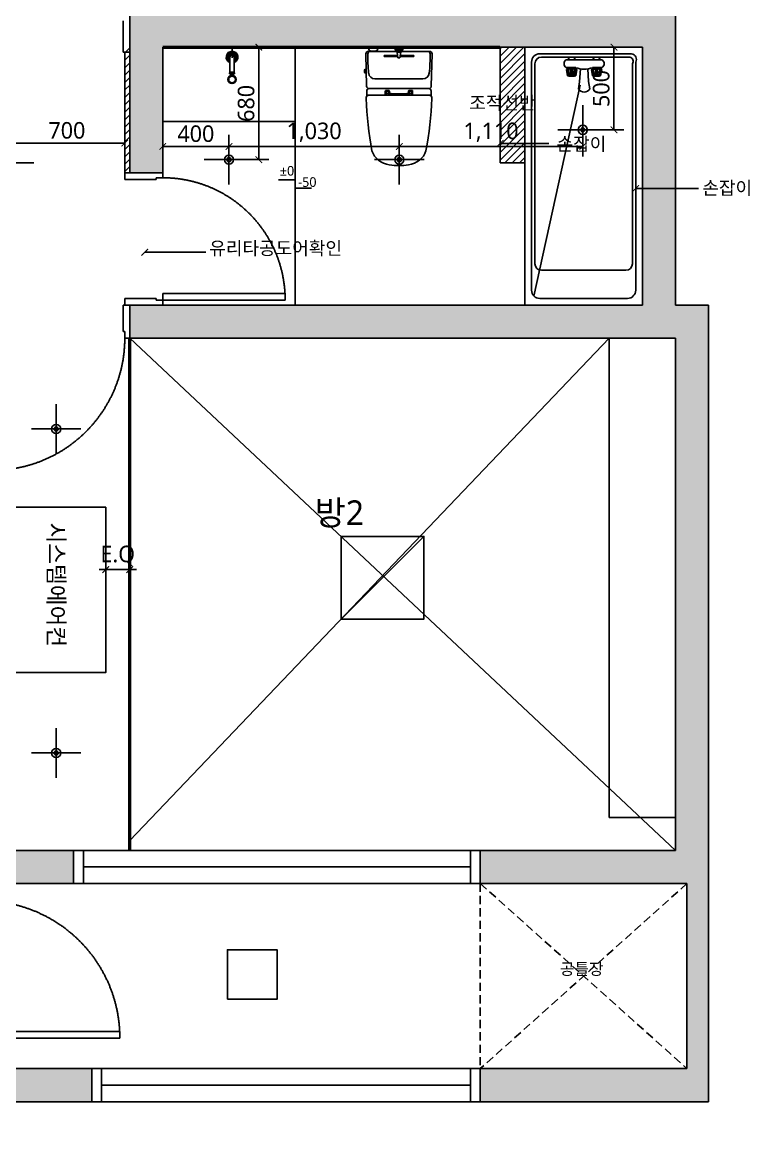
# Model space of a CAD drawing. Header units: millimetres. Extents: x 512 to 764439, y -71 to 559481.
# Drawn here: x 345409 to 349809, y 272381 to 279111 of the extents above; entities that cross this region are included whole.
import ezdxf

# ---------------------------------------------------------------- set-up
doc = ezdxf.new("R2010")
doc.units = ezdxf.units.MM
doc.header["$LTSCALE"] = 50
doc.linetypes.add('CENTER2', pattern=[28.575, 19.05, -3.175, 3.175, -3.175])
doc.linetypes.add('HIDDEN', pattern=[0.375, 0.25, -0.125])
for name, color, linetype in [('#조명', 40, 'Continuous'), ('DIM', 7, 'Continuous'), ('ha', 8, 'Continuous'), ('red', 10, 'Continuous'), ('wall', 2, 'Continuous')]:
    doc.layers.add(name, color=color, linetype=linetype)
doc.layers.add('text', color=7, linetype='Continuous', lineweight=0)
doc.styles.add('N 맑은고딕', font='malgun.ttf')
doc.styles.add('맑은 고딕', font='malgun.ttf')
doc.dimstyles.new('DH IN40', dxfattribs={"dimscale": 40, "dimtxt": 2.5, "dimasz": 1, "dimexe": 1.5, "dimexo": 1.5, "dimtad": 1, "dimdec": 7, "dimlunit": 6, "dimtxsty": '맑은 고딕', "dimblk": 'ARCHTICK', "dimcen": 2.5, "dimclrd": 256, "dimclre": 256, "dimclrt": 256, "dimadec": 0, "dimazin": 0, "dimtfac": 1, "dimtdec": 7, "dimtix": 1, "dimtmove": 0, "dimatfit": 3, "dimldrblk": 'ARCHTICK', "dimfxl": 1, "dimtfillclr": 1, "dimlwd": -1, "dimlwe": -1, "dimarcsym": 0})

# ---------------------------------------------------------------- blocks, each defined once
blk = doc.blocks.new('123123')
at = {"layer": 'ha', "linetype": 'Continuous'}
h = blk.add_hatch(color=8, dxfattribs=at)
h.dxf.hatch_style = 1
h.paths.add_polyline_path([(327221.9, 120647.9), (327221.9, 120977.9), (326991.9, 120977.9), (326991.9, 115837.9), (327221.9, 115837.9)])
h.paths.add_polyline_path([(326071.9, 119477.9), (324731.9, 119477.9), (324731.9, 119277.9), (326071.9, 119277.9)])
h.paths.add_polyline_path([(323831.9, 119477.9), (322821.9, 119477.9), (322821.9, 118447.9), (321491.9, 118447.9), (321491.9, 120777.9), (322691.9, 120777.9), (322691.9, 120977.9), (321291.9, 120977.9), (321291.9, 117667.9), (320191.9, 117667.9), (320191.9, 116287.9), (320391.9, 116287.9), (320391.9, 117467.9), (322851.9, 117467.9), (322851.9, 116147.9), (322621.9, 116147.9), (322621.9, 115967.9), (322881.9, 115967.9), (323721.9, 115967.9), (323721.9, 116147.9), (323021.9, 116147.9), (323021.9, 119277.9), (323831.9, 119277.9)])
h.paths.add_polyline_path([(322621.9, 118247.9), (322621.9, 117667.9), (321491.9, 117667.9), (321491.9, 118247.9)], flags=16)
h.paths.add_polyline_path([(322821.9, 114687.9), (322821.9, 115047.9), (322621.9, 115047.9), (322621.9, 114687.9), (321641.9, 114687.9), (321641.9, 114487.9), (322821.9, 114487.9)])
h.paths.add_polyline_path([(320741.9, 114687.9), (320391.9, 114687.9), (320391.9, 115727.9), (320191.9, 115727.9), (320191.9, 114687.9), (319281.9, 114687.9), (319281.9, 109257.9), (321671.9, 109257.9), (321671.9, 110317.9), (321251.9, 110317.9), (321251.9, 110837.9), (321751.9, 110837.9), (321751.9, 111037.9), (321031.9, 111037.9), (321031.9, 110837.9), (321031.9, 109457.9), (319481.9, 109457.9), (319481.9, 110837.9), (320251.9, 110837.9), (320251.9, 111037.9), (319601.9, 111037.9), (319601.9, 114487.9), (320391.9, 114487.9), (320741.9, 114487.9)])
h.paths.add_polyline_path([(324051.9, 114687.9), (323821.9, 114687.9), (323821.9, 110737.9), (324051.9, 110737.9)])
h.paths.add_polyline_path([(324051.9, 109787.9), (323851.9, 109787.9), (323851.9, 109697.9), (323181.9, 109697.9), (323181.9, 109497.9), (323851.9, 109497.9), (323851.9, 109257.9), (324051.9, 109257.9)])
h.paths.add_polyline_path([(329231.9, 114362.9), (329031.9, 114362.9), (329031.9, 110702.9), (329231.9, 110702.9), (329231.9, 110777.9), (329781.9, 110777.9), (329781.9, 110977.9), (329231.9, 110977.9)])
h.paths.add_polyline_path([(329891.9, 109657.9), (329231.9, 109657.9), (329231.9, 109812.9), (329031.9, 109812.9), (329031.9, 109257.9), (329231.9, 109257.9), (329231.9, 109457.9), (329891.9, 109457.9)])
h.paths.add_polyline_path([(333621.9, 114277.9), (333421.9, 114277.9), (333421.9, 116037.9), (332201.9, 116037.9), (332201.9, 119057.9), (330701.9, 119057.9), (330701.9, 118857.9), (332001.9, 118857.9), (332001.9, 116037.9), (330121.9, 116037.9), (330121.9, 115837.9), (330121.9, 115077.9), (330321.9, 115077.9), (330321.9, 115837.9), (333221.9, 115837.9), (333221.9, 114277.9), (332511.9, 114277.9), (330321.9, 114277.9), (330121.9, 114277.9), (330121.9, 114077.9), (333421.9, 114077.9), (333421.9, 110977.9), (332241.9, 110977.9), (332241.9, 110777.9), (333491.9, 110777.9), (333491.9, 109657.9), (332241.9, 109657.9), (332241.9, 109457.9), (333621.9, 109457.9)])
h.paths.add_polyline_path([(329221.9, 118857.9), (329351.9, 118857.9), (329351.9, 119057.9), (328671.9, 119057.9), (328671.9, 118857.9), (329021.9, 118857.9), (329021.9, 115837.9), (329221.9, 115837.9)])
h.paths.add_polyline_path([(330901.9, 120647.9), (330701.9, 120647.9), (330701.9, 120057.9), (330901.9, 120057.9)])
at = {"layer": 'ha', "color": 8, "linetype": 'Continuous', "transparency": 33554687}
for p, q in [((330081.9, 115807.9), (330081.9, 115997.9)), ((330121.9, 116037.9), (330121.9, 115807.9)), ((330121.9, 115807.9), (330081.9, 115807.9)), ((330321.9, 115077.9), (330091.9, 115077.9)), ((330091.9, 115077.9), (330091.9, 115037.9)), ((330091.9, 115037.9), (330281.9, 115037.9)), ((330281.9, 115037.9), (330281.9, 115047.9)), ((330281.9, 115047.9), (330321.9, 115047.9)), ((330321.9, 115047.9), (330321.9, 115077.9)), ((330091.9, 114277.9), (330091.9, 114317.9)), ((330091.9, 114317.9), (330281.9, 114317.9)), ((330281.9, 114317.9), (330281.9, 114307.9)), ((330281.9, 114307.9), (330321.9, 114307.9)), ((330321.9, 114307.9), (330321.9, 114347.9)), ((330321.9, 114347.9), (331061.9, 114347.9)), ((330321.9, 114307.9), (330321.9, 114277.9)), ((331061.9, 114307.9), (330321.9, 114307.9)), ((331061.9, 114347.9), (331061.9, 114307.9)), ((330121.9, 114277.9), (330081.9, 114277.9)), ((330081.9, 114277.9), (330081.9, 114117.9)), ((330321.9, 114277.9), (330091.9, 114277.9)), ((330121.9, 114077.9), (330121.9, 114277.9)), ((330081.9, 114117.9), (330091.9, 114117.9)), ((330091.9, 114117.9), (330091.9, 114077.9)), ((330091.9, 114077.9), (330121.9, 114077.9)), ((329231.9, 109882.9), (330061.9, 109882.9)), ((330061.9, 109882.9), (330061.9, 109842.9)), ((330061.9, 109842.9), (329231.9, 109842.9))]:
    blk.add_line(p, q, dxfattribs=at)
at = {"layer": 'ha', "color": 8}
for p, q in [((330121.9, 116037.9), (330121.9, 115837.9)), ((333421.9, 116037.9), (333421.9, 114277.9)), ((330121.9, 115837.9), (330121.9, 115077.9)), ((333221.9, 115837.9), (330321.9, 115837.9)), ((330321.9, 115837.9), (330321.9, 115077.9)), ((330728, 115777.9), (330728, 115687.4)), ((330740.5, 115837.9), (330740.5, 115772.9)), ((330753, 115777.9), (330753, 115687.4)), ((331742.1, 115812.7), (331577.5, 115812.7)), ((331594.3, 115814.1), (331581.9, 115814.1)), ((331594.3, 115814.1), (331606.8, 115814.1)), ((331726.1, 115829.1), (331774.1, 115829.1)), ((331750.1, 115829.1), (331750.1, 115837.9)), ((331758.1, 115812.7), (331922.7, 115812.7)), ((333221.9, 115837.9), (332511.9, 115837.9)), ((332511.9, 115837.9), (332511.9, 114277.9)), ((333221.9, 115837.9), (332511.9, 115837.9)), ((332511.9, 115837.9), (332511.9, 114277.9)), ((332846.9, 115797.9), (332601.9, 115797.9)), ((332846.9, 115797.9), (332601.9, 115797.9)), ((332846.9, 115777.9), (332611.9, 115777.9)), ((332846.9, 115777.9), (332611.9, 115777.9)), ((332782.3, 115777.9), (332771.4, 115760.7)), ((332782.3, 115777.9), (332771.4, 115760.7)), ((332807.3, 115777.9), (332782.3, 115777.9)), ((332807.3, 115777.9), (332782.3, 115777.9)), ((332807.3, 115777.9), (332818.2, 115760.7)), ((332807.3, 115777.9), (332818.2, 115760.7)), ((333156.9, 115797.9), (332846.9, 115797.9)), ((332846.9, 115797.9), (332846.9, 115797.9)), ((333156.9, 115797.9), (332846.9, 115797.9)), ((332846.9, 115797.9), (332846.9, 115797.9)), ((333146.9, 115777.9), (332846.9, 115777.9)), ((333146.9, 115777.9), (332846.9, 115777.9)), ((332932.3, 115777.9), (332921.4, 115760.7)), ((332932.3, 115777.9), (332921.4, 115760.7)), ((332957.3, 115777.9), (332932.3, 115777.9)), ((332957.3, 115777.9), (332932.3, 115777.9)), ((332957.3, 115777.9), (332968.2, 115760.7)), ((332957.3, 115777.9), (332968.2, 115760.7)), ((333221.9, 115837.9), (333221.9, 114277.9)), ((333221.9, 114277.9), (333221.9, 115837.9)), ((333221.9, 114277.9), (333221.9, 115837.9)), ((332551.9, 115747.9), (332551.9, 114367.9)), ((332551.9, 115747.9), (332551.9, 114367.9)), ((332571.9, 115737.9), (332571.9, 114527.9)), ((332571.9, 115737.9), (332571.9, 114527.9)), ((332761.2, 115715.6), (332770.9, 115715.6)), ((332761.2, 115715.6), (332770.9, 115715.6)), ((332977.8, 115760.7), (332761.7, 115760.7)), ((332977.8, 115760.7), (332761.7, 115760.7)), ((332770.9, 115708.7), (332763.5, 115702.9)), ((332770.9, 115708.7), (332763.5, 115702.9)), ((332768.4, 115706.8), (332771.8, 115702.9)), ((332768.4, 115706.8), (332771.8, 115702.9)), ((332770.9, 115708.7), (332770.9, 115715.6)), ((332818.7, 115715.6), (332770.9, 115715.6)), ((332770.9, 115708.7), (332770.9, 115715.6)), ((332818.7, 115715.6), (332770.9, 115715.6)), ((332818.7, 115708.7), (332770.9, 115708.7)), ((332818.7, 115708.7), (332770.9, 115708.7)), ((332821.2, 115706.8), (332817.7, 115702.9)), ((332821.2, 115706.8), (332817.7, 115702.9)), ((332818.7, 115708.7), (332818.7, 115715.6)), ((332818.7, 115708.7), (332818.7, 115715.6)), ((332818.7, 115708.7), (332826.1, 115702.9)), ((332818.7, 115708.7), (332826.1, 115702.9)), ((332842.6, 115627.5), (332847.1, 115707)), ((332842.6, 115627.5), (332847.1, 115707)), ((332896.6, 115629.6), (332892.1, 115706.9)), ((332896.6, 115629.6), (332892.1, 115706.9)), ((332920.9, 115708.7), (332913.5, 115702.9)), ((332920.9, 115708.7), (332913.5, 115702.9)), ((332918.4, 115706.8), (332921.8, 115702.9)), ((332918.4, 115706.8), (332921.8, 115702.9)), ((332920.9, 115708.7), (332920.9, 115715.6)), ((332920.9, 115715.6), (332968.7, 115715.6)), ((332920.9, 115708.7), (332920.9, 115715.6)), ((332920.9, 115715.6), (332968.7, 115715.6)), ((332968.7, 115708.7), (332920.9, 115708.7)), ((332968.7, 115708.7), (332920.9, 115708.7)), ((332971.2, 115706.8), (332967.7, 115702.9)), ((332971.2, 115706.8), (332967.7, 115702.9)), ((332978.4, 115715.6), (332968.7, 115715.6)), ((332968.7, 115708.7), (332968.7, 115715.6)), ((332978.4, 115715.6), (332968.7, 115715.6)), ((332968.7, 115708.7), (332968.7, 115715.6)), ((332968.7, 115708.7), (332976.1, 115702.9)), ((332968.7, 115708.7), (332976.1, 115702.9)), ((333161.9, 114527.9), (333161.9, 115737.9)), ((333161.9, 114527.9), (333161.9, 115737.9)), ((333181.9, 114367.9), (333181.9, 115747.9)), ((333181.9, 114367.9), (333181.9, 115747.9)), ((330726, 115682.4), (330726, 115677.4)), ((330726, 115682.4), (330755, 115682.4)), ((330726, 115677.4), (330755, 115677.4)), ((330727, 115687.4), (330727, 115682.4)), ((330727, 115687.4), (330754, 115687.4)), ((330754, 115687.4), (330754, 115682.4)), ((330755, 115682.4), (330755, 115677.4)), ((331604.8, 115645.6), (331750.1, 115645.6)), ((331895.3, 115645.6), (331750.1, 115645.6)), ((332769.6, 115665), (332763.5, 115702.9)), ((332769.6, 115665), (332763.5, 115702.9)), ((332769.6, 115665), (332774.9, 115669.5)), ((332769.6, 115665), (332774.9, 115669.5)), ((332794.3, 115665), (332769.6, 115665)), ((332794.3, 115665), (332769.6, 115665)), ((332771.8, 115702.9), (332777.2, 115702.4)), ((332774.9, 115669.5), (332771.8, 115702.9)), ((332771.8, 115702.9), (332777.2, 115702.4)), ((332774.9, 115669.5), (332771.8, 115702.9)), ((332774.9, 115669.5), (332780.3, 115669.5)), ((332774.9, 115669.5), (332780.3, 115669.5)), ((332776.5, 115662.5), (332776.5, 115665)), ((332776.5, 115662.5), (332776.5, 115665)), ((332794.3, 115662.5), (332776.5, 115662.5)), ((332794.3, 115662.5), (332776.5, 115662.5)), ((332780.1, 115670), (332777.2, 115702.4)), ((332780.1, 115670), (332777.2, 115702.4)), ((332789.4, 115669.5), (332789.8, 115702.4)), ((332789.4, 115669.5), (332789.8, 115702.4)), ((332789.4, 115669.5), (332794.3, 115669.5)), ((332789.4, 115669.5), (332794.3, 115669.5)), ((332789.8, 115702.4), (332794.8, 115702.4)), ((332789.8, 115702.4), (332794.8, 115702.4)), ((332799.3, 115669.5), (332794.3, 115669.5)), ((332799.3, 115669.5), (332794.3, 115669.5)), ((332794.3, 115665), (332819.1, 115665)), ((332794.3, 115665), (332819.1, 115665)), ((332794.3, 115662.5), (332812.1, 115662.5)), ((332794.3, 115662.5), (332812.1, 115662.5)), ((332799.7, 115702.4), (332794.8, 115702.4)), ((332799.7, 115702.4), (332794.8, 115702.4)), ((332799.3, 115669.5), (332799.7, 115702.4)), ((332799.3, 115669.5), (332799.7, 115702.4)), ((332813.8, 115669.5), (332808.4, 115669.5)), ((332813.8, 115669.5), (332808.4, 115669.5)), ((332808.6, 115670), (332812.4, 115702.4)), ((332808.6, 115670), (332812.4, 115702.4)), ((332812.1, 115662.5), (332812.1, 115665)), ((332812.1, 115662.5), (332812.1, 115665)), ((332817.7, 115702.9), (332812.4, 115702.4)), ((332817.7, 115702.9), (332812.4, 115702.4)), ((332813.8, 115669.5), (332817.7, 115702.9)), ((332813.8, 115669.5), (332817.7, 115702.9)), ((332819.1, 115665), (332813.8, 115669.5)), ((332819.1, 115665), (332813.8, 115669.5)), ((332819.1, 115665), (332826.1, 115702.9)), ((332819.1, 115665), (332826.1, 115702.9)), ((332919.6, 115665), (332913.5, 115702.9)), ((332919.6, 115665), (332913.5, 115702.9)), ((332919.6, 115665), (332924.9, 115669.5)), ((332919.6, 115665), (332924.9, 115669.5)), ((332944.3, 115665), (332919.6, 115665)), ((332944.3, 115665), (332919.6, 115665)), ((332921.8, 115702.9), (332927.2, 115702.4)), ((332924.9, 115669.5), (332921.8, 115702.9)), ((332921.8, 115702.9), (332927.2, 115702.4)), ((332924.9, 115669.5), (332921.8, 115702.9)), ((332924.9, 115669.5), (332930.3, 115669.5)), ((332924.9, 115669.5), (332930.3, 115669.5)), ((332926.5, 115662.5), (332926.5, 115665)), ((332926.5, 115662.5), (332926.5, 115665)), ((332944.3, 115662.5), (332926.5, 115662.5)), ((332944.3, 115662.5), (332926.5, 115662.5)), ((332930.1, 115670), (332927.2, 115702.4)), ((332930.1, 115670), (332927.2, 115702.4)), ((332939.4, 115669.5), (332939.8, 115702.4)), ((332939.4, 115669.5), (332939.8, 115702.4)), ((332939.4, 115669.5), (332944.3, 115669.5)), ((332939.4, 115669.5), (332944.3, 115669.5)), ((332939.8, 115702.4), (332944.8, 115702.4)), ((332939.8, 115702.4), (332944.8, 115702.4)), ((332949.3, 115669.5), (332944.3, 115669.5)), ((332949.3, 115669.5), (332944.3, 115669.5)), ((332944.3, 115665), (332969.1, 115665)), ((332944.3, 115665), (332969.1, 115665)), ((332944.3, 115662.5), (332962.1, 115662.5)), ((332944.3, 115662.5), (332962.1, 115662.5)), ((332949.7, 115702.4), (332944.8, 115702.4)), ((332949.7, 115702.4), (332944.8, 115702.4)), ((332949.3, 115669.5), (332949.7, 115702.4)), ((332949.3, 115669.5), (332949.7, 115702.4)), ((332963.8, 115669.5), (332958.4, 115669.5)), ((332963.8, 115669.5), (332958.4, 115669.5)), ((332958.6, 115670), (332962.4, 115702.4)), ((332958.6, 115670), (332962.4, 115702.4)), ((332962.1, 115662.5), (332962.1, 115665)), ((332962.1, 115662.5), (332962.1, 115665)), ((332967.7, 115702.9), (332962.4, 115702.4)), ((332967.7, 115702.9), (332962.4, 115702.4)), ((332963.8, 115669.5), (332967.7, 115702.9)), ((332963.8, 115669.5), (332967.7, 115702.9)), ((332969.1, 115665), (332963.8, 115669.5)), ((332969.1, 115665), (332963.8, 115669.5)), ((332969.1, 115665), (332976.1, 115702.9)), ((332969.1, 115665), (332976.1, 115702.9)), ((331569.7, 115587.7), (331750.1, 115587.7)), ((331930.4, 115587.7), (331750.1, 115587.7)), ((332846.9, 115607.9), (332566.5, 114332.5)), ((332846.9, 115607.9), (332566.5, 114332.5)), ((332836, 115586.7), (332842.6, 115627.5)), ((332836, 115586.7), (332842.6, 115627.5)), ((332903.7, 115585.8), (332896.6, 115629.6)), ((332903.7, 115585.8), (332896.6, 115629.6)), ((331750.1, 115548.5), (331570.8, 115548.5)), ((331750.1, 115548.5), (331929.4, 115548.5)), ((330121.9, 115077.9), (330321.9, 115077.9)), ((332611.9, 114487.9), (333121.9, 114487.9)), ((332611.9, 114487.9), (333121.9, 114487.9)), ((332601.9, 114317.9), (333131.9, 114317.9)), ((332601.9, 114317.9), (333131.9, 114317.9)), ((330121.9, 114277.9), (330321.9, 114277.9)), ((330121.9, 114277.9), (330121.9, 114077.9)), ((330321.9, 114277.9), (333221.9, 114277.9)), ((332511.9, 114277.9), (333221.9, 114277.9)), ((332511.9, 114277.9), (333221.9, 114277.9)), ((333621.9, 114277.9), (333421.9, 114277.9)), ((333621.9, 114277.9), (333621.9, 109457.9)), ((330121.9, 114077.9), (333421.9, 114077.9)), ((333421.9, 114077.9), (333421.9, 110977.9)), ((329231.9, 110977.9), (329781.9, 110977.9)), ((329781.9, 110977.9), (329781.9, 110777.9)), ((332241.9, 110977.9), (333421.9, 110977.9)), ((332241.9, 110977.9), (332241.9, 110777.9)), ((329231.9, 110777.9), (329781.9, 110777.9)), ((332241.9, 110777.9), (333491.9, 110777.9)), ((333491.9, 110777.9), (332241.9, 110777.9)), ((333491.9, 110777.9), (333491.9, 109657.9)), ((329891.9, 109657.9), (329231.9, 109657.9)), ((329891.9, 109657.9), (329891.9, 109457.9)), ((333491.9, 109657.9), (332241.9, 109657.9)), ((332241.9, 109657.9), (332241.9, 109457.9)), ((329891.9, 109457.9), (329231.9, 109457.9)), ((333621.9, 109457.9), (332241.9, 109457.9))]:
    blk.add_line(p, q, dxfattribs=at)
at = {"layer": 'ha', "color": 8, "linetype": 'Continuous', "transparency": 33554559}
for p, q in [((330091.9, 115803.6), (330121.9, 115833.6)), ((330091.9, 115758.7), (330121.9, 115788.7)), ((332361.9, 115828.5), (332371.3, 115837.9)), ((332361.9, 115783.6), (332416.2, 115837.9)), ((332361.9, 115738.7), (332461.1, 115837.9)), ((332361.9, 115693.8), (332506, 115837.9)), ((332361.9, 115648.9), (332511.9, 115798.9)), ((330091.9, 115713.7), (330121.9, 115743.7)), ((332361.9, 115604), (332511.9, 115754)), ((332361.9, 115559.1), (332511.9, 115709.1)), ((330091.9, 115668.8), (330121.9, 115698.8)), ((330091.9, 115623.9), (330121.9, 115653.9)), ((332361.9, 115514.2), (332511.9, 115664.2)), ((330091.9, 115579), (330121.9, 115609)), ((332361.9, 115469.3), (332511.9, 115619.3)), ((332361.9, 115424.4), (332511.9, 115574.4)), ((330091.9, 115534.1), (330121.9, 115564.1)), ((330091.9, 115489.2), (330121.9, 115519.2)), ((332361.9, 115379.5), (332511.9, 115529.5)), ((330091.9, 115444.3), (330121.9, 115474.3)), ((332361.9, 115334.6), (332511.9, 115484.6)), ((332361.9, 115289.7), (332511.9, 115439.7)), ((330091.9, 115399.4), (330121.9, 115429.4)), ((330091.9, 115354.5), (330121.9, 115384.5)), ((332361.9, 115244.8), (332511.9, 115394.8)), ((330091.9, 115309.6), (330121.9, 115339.6)), ((332361.9, 115199.9), (332511.9, 115349.9)), ((332361.9, 115155), (332511.9, 115305)), ((330091.9, 115264.7), (330121.9, 115294.7)), ((330091.9, 115219.8), (330121.9, 115249.8)), ((332389.7, 115137.9), (332511.9, 115260.1)), ((330091.9, 115174.9), (330121.9, 115204.9)), ((332434.6, 115137.9), (332511.9, 115215.2)), ((332479.5, 115137.9), (332511.9, 115170.3)), ((330091.9, 115130), (330121.9, 115160)), ((330091.9, 115085.1), (330121.9, 115115.1))]:
    blk.add_line(p, q, dxfattribs=at)
at = {"layer": 'ha', "color": 8, "linetype": 'Continuous'}
for p, q in [((330091.9, 115077.9), (330091.9, 115807.9)), ((330121.9, 115807.9), (330121.9, 115077.9)), ((330321.9, 115387.9), (330321.9, 115837.9)), ((330321.9, 115837.9), (331121.9, 115837.9)), ((331121.9, 115837.9), (331121.9, 115387.9)), ((331663.6, 115788.1), (331741.6, 115788.1)), ((331663.6, 115781.1), (331742.6, 115781.1)), ((331726.1, 115819.1), (331726.1, 115829.1)), ((331726.1, 115819.1), (331774.1, 115819.1)), ((331743.1, 115814.4), (331737.7, 115819.1)), ((331738.7, 115807.4), (331743.1, 115814.4)), ((331744.1, 115773), (331738.7, 115807.4)), ((331738.7, 115807.4), (331761.4, 115807.4)), ((331743.1, 115814.4), (331757, 115814.4)), ((331744.1, 115773), (331756.1, 115773)), ((331756.1, 115773), (331761.4, 115807.4)), ((331757, 115814.4), (331762.5, 115819.1)), ((331761.4, 115807.4), (331757, 115814.4)), ((331757.5, 115781.1), (331836.6, 115781.1)), ((331758.6, 115788.1), (331836.6, 115788.1)), ((331774.1, 115819.1), (331774.1, 115829.1)), ((332511.9, 115837.9), (332361.9, 115837.9)), ((332361.9, 115837.9), (332361.9, 115137.9)), ((332511.9, 115137.9), (332511.9, 115837.9)), ((331541.1, 115698.8), (331541.1, 115686.7)), ((331545.1, 115702.8), (331552.3, 115702.8)), ((331545.1, 115682.7), (331552.8, 115682.7)), ((331750.1, 115555.5), (331703.8, 115555.5)), ((331750.1, 115555.5), (331796.4, 115555.5)), ((331121.9, 115387.9), (330321.9, 115387.9)), ((332361.9, 115256.2), (332656.7, 115256.2)), ((332361.9, 115137.9), (332511.9, 115137.9)), ((330121.9, 115077.9), (330091.9, 115077.9)), ((331121.9, 115034.5), (331021.9, 115034.5)), ((331121.9, 114984.5), (331121.9, 115034.5)), ((331221.9, 114984.5), (331121.9, 114984.5)), ((333181.9, 114983.3), (333561.6, 114983.3)), ((333021.9, 114077.9), (333421.9, 114077.9)), ((333021.9, 111177.9), (333021.9, 114077.9)), ((333421.9, 114077.9), (333421.9, 111177.9)), ((333421.9, 111177.9), (333021.9, 111177.9)), ((332241.9, 110977.9), (329781.9, 110977.9)), ((329781.9, 110977.9), (329781.9, 110777.9)), ((329781.9, 110977.9), (329841.9, 110977.9)), ((329781.9, 110777.9), (329781.9, 110977.9)), ((329841.9, 110977.9), (329841.9, 110777.9)), ((332241.9, 110977.9), (332181.9, 110977.9)), ((332181.9, 110977.9), (332181.9, 110777.9)), ((332241.9, 110777.9), (332241.9, 110977.9)), ((332241.9, 110777.9), (332241.9, 110977.9)), ((332181.9, 110877.9), (329841.9, 110877.9)), ((329781.9, 110777.9), (332241.9, 110777.9)), ((329841.9, 110777.9), (329781.9, 110777.9)), ((332181.9, 110777.9), (332241.9, 110777.9)), ((332241.9, 109657.9), (329891.9, 109657.9)), ((329891.9, 109657.9), (329891.9, 109457.9)), ((329891.9, 109657.9), (329951.9, 109657.9)), ((329891.9, 109457.9), (329891.9, 109657.9)), ((329951.9, 109657.9), (329951.9, 109457.9)), ((332241.9, 109657.9), (332181.9, 109657.9)), ((332181.9, 109657.9), (332181.9, 109457.9)), ((332241.9, 109457.9), (332241.9, 109657.9)), ((332241.9, 109457.9), (332241.9, 109657.9)), ((332181.9, 109557.9), (329951.9, 109557.9)), ((329891.9, 109457.9), (332241.9, 109457.9)), ((329951.9, 109457.9), (329891.9, 109457.9)), ((332181.9, 109457.9), (332241.9, 109457.9))]:
    blk.add_line(p, q, dxfattribs=at)
at = {"layer": 'ha', "color": 8, "linetype": 'ByBlock'}
blk.add_line((331121.9, 115837.9), (331121.9, 114277.9), dxfattribs=at)
at = {"layer": 'ha', "color": 8, "ltscale": 20}
for q in [(330121.9, 111037.9), (330121.9, 110977.9)]:
    blk.add_line((330121.9, 114137.9), q, dxfattribs=at)
at = {"layer": 'ha', "color": 8, "linetype": 'HIDDEN', "ltscale": 4}
for p, q in [((333491.9, 110777.9), (332241.9, 110777.9)), ((332241.9, 110777.9), (332241.9, 109657.9)), ((332241.9, 110777.9), (333491.9, 109657.9)), ((333491.9, 110777.9), (332241.9, 109657.9)), ((333491.9, 109657.9), (333491.9, 110777.9)), ((332241.9, 109657.9), (333491.9, 109657.9))]:
    blk.add_line(p, q, dxfattribs=at)
at = {"layer": 'ha', "color": 8}
for points in [[(331577.5, 115812.7), (331565.1, 115812.7, 0.421209), (331550.1, 115797.4), (331554.7, 115602.4, 0.001659)], [(331922.7, 115812.7), (331935.1, 115812.7, -0.421209), (331950.1, 115797.4), (331945.4, 115602.4, -0.001659)], [(331569.7, 115587.7, 0.371724), (331555.3, 115573, 0.003515), (331556.2, 115542.1, 0.320541)], [(331930.4, 115587.7, -0.371724), (331944.8, 115573, -0.003515), (331944, 115542.1, -0.320541)]]:
    blk.add_lwpolyline(points, format="xyb", dxfattribs=at)
at = {"layer": 'ha', "color": 8, "linetype": 'Continuous'}
for points in [[(331667.5, 115548.5), (331667.5, 115572.7, -0.414214), (331671.5, 115576.7), (331688, 115576.7, -0.414214), (331692, 115572.7), (331692, 115557.1), (331692, 115548.5)], [(331832.6, 115548.5), (331832.6, 115572.7, 0.414214), (331828.6, 115576.7), (331812.2, 115576.7, 0.414214), (331808.2, 115572.7), (331808.2, 115557.1), (331808.2, 115548.5)], [(331692, 115557.1), (331701.8, 115557.1, -0.414214), (331703.8, 115555.1), (331703.8, 115548.5)], [(331808.2, 115557.1), (331798.4, 115557.1, 0.414214), (331796.4, 115555.1), (331796.4, 115548.5)]]:
    blk.add_lwpolyline(points, format="xyb", dxfattribs=at)
at = {"layer": 'ha', "color": 8, "linetype": 'ByBlock', "const_width": 6}
for points in [[(332381.9, 115276.2), (332341.9, 115236.2)], [(333201.9, 115003.3), (333161.9, 114963.3)]]:
    blk.add_lwpolyline(points, dxfattribs=at)
at = {"layer": 'ha', "color": 8}
for radius in [25, 20]:
    blk.add_circle((330740.5, 115642.9), radius, dxfattribs=at)
at = {"layer": 'ha', "color": 8, "linetype": 'Continuous'}
for centre in [(331680.1, 115562.7), (331820.1, 115562.7)]:
    blk.add_circle(centre, 8, dxfattribs=at)
at = {"layer": 'ha', "color": 8}
for centre, radius, start, end in [((330740.5, 115777.9), 35, 290.92481, 249.07514), ((330740.5, 115777.9), 30, 294.62429, 245.37566), ((330740.5, 115777.9), 25, 299.99998, 239.99998), ((330740.5, 115777.9), 18, 313.98294, 226.01701), ((330740.5, 115777.9), 12.5, 359.99998, 179.99998), ((332561.4, 115784.9), 1000, 179.31159, 185.94375), ((331577.5, 115796.7), 16, 90, 179.31159), ((331581.9, 115829.1), 15, 180, 270), ((331606.8, 115829.1), 15, 270, 0), ((331922.7, 115796.7), 16, 0.68841, 90), ((330938.7, 115784.9), 1000, 354.05625, 0.68841), ((332601.9, 115747.9), 50, 90, 180), ((332601.9, 115747.9), 50, 90, 180), ((332611.9, 115737.9), 40, 90, 180), ((332611.9, 115737.9), 40, 90, 180), ((333141.6, 115753.1), 25.3, 323.06748, 78.04461), ((333141.6, 115753.1), 25.3, 323.06748, 78.04461), ((333152, 115764.2), 34, 331.26107, 81.86903), ((333152, 115764.2), 34, 331.26107, 81.86903), ((332774.1, 115738), 25.9, 118.66685, 239.99012), ((332774.1, 115738), 25.9, 118.66685, 239.99012), ((332783.5, 115700.1), 6.74, 19.97484, 160.02516), ((332783.5, 115700.1), 6.74, 19.97484, 160.02516), ((332806, 115700.1), 6.74, 19.97484, 160.02516), ((332806, 115700.1), 6.74, 19.97484, 160.02516), ((332869.8, 115868.2), 162.8, 251.71196, 288.28804), ((332869.8, 115868.2), 162.8, 251.71196, 288.28804), ((332933.5, 115700.1), 6.74, 19.97484, 160.02516), ((332933.5, 115700.1), 6.74, 19.97484, 160.02516), ((332956, 115700.1), 6.74, 19.97484, 160.02516), ((332956, 115700.1), 6.74, 19.97484, 160.02516), ((332965.4, 115738), 25.9, 300.00988, 61.33315), ((332965.4, 115738), 25.9, 300.00988, 61.33315), ((331606.6, 115685.5), 40, 185.94375, 267.51291), ((331893.6, 115685.5), 40, 272.48709, 354.05625), ((332784.9, 115672.2), 5.27, 204.69505, 329.72272), ((332784.9, 115672.2), 5.27, 204.69505, 329.72272), ((332803.8, 115672.2), 5.27, 210.27728, 335.30495), ((332803.8, 115672.2), 5.27, 210.27728, 335.30495), ((332934.9, 115672.2), 5.27, 204.69505, 329.72272), ((332934.9, 115672.2), 5.27, 204.69505, 329.72272), ((332953.8, 115672.2), 5.27, 210.27728, 335.30495), ((332953.8, 115672.2), 5.27, 210.27728, 335.30495), ((331569.7, 115602.7), 15, 181.36509, 270), ((331930.4, 115602.7), 15, 270, 358.63491), ((332870.1, 115603.4), 37.9, 206.0462, 332.3329), ((332870.1, 115603.4), 37.9, 206.0462, 332.3329), ((331570.8, 115528.5), 20, 90, 182.3333), ((333754.9, 115617.5), 2205.9, 182.3333, 190.60807), ((329745.3, 115617.5), 2205.9, 349.39193, 357.6667), ((331929.4, 115528.5), 20, 357.6667, 90), ((331705.9, 115250.8), 125.5, 198.2964, 263.42408), ((331794.3, 115250.8), 125.5, 276.57592, 341.7036), ((331750.1, 115527.7), 405.9, 261.69926, 270), ((331750.1, 115527.7), 405.9, 270, 278.30074), ((332611.9, 114527.9), 40, 180, 270), ((332611.9, 114527.9), 40, 180, 270), ((333121.9, 114527.9), 40, 270, 0), ((333121.9, 114527.9), 40, 270, 0), ((332601.9, 114367.9), 50, 180, 270), ((332601.9, 114367.9), 50, 180, 270), ((333131.9, 114367.9), 50, 270, 0), ((333131.9, 114367.9), 50, 270, 0)]:
    blk.add_arc(centre, radius, start, end, dxfattribs=at)
at = {"layer": 'ha', "color": 8, "linetype": 'Continuous'}
for centre, radius, start, end in [((331663.6, 115784.6), 3.5, 90, 270), ((331836.6, 115784.6), 3.5, 270, 90), ((331545.1, 115698.8), 4, 90, 180), ((331545.1, 115686.7), 4, 180, 270)]:
    blk.add_arc(centre, radius, start, end, dxfattribs=at)
at = {"layer": 'ha', "color": 8, "linetype": 'CENTER2', "ltscale": 20, "transparency": 33554687}
for centre, radius, start, end in [((330321.9, 114307.9), 740, 0, 90), ((329291.9, 114077.9), 800, 270, 0), ((329231.9, 109842.9), 830, 0, 90)]:
    blk.add_arc(centre, radius, start, end, dxfattribs=at)
at = {"layer": 'ha', "color": 8, "linetype": 'Continuous', "style": 'N 맑은고딕'}
for s, height, p in [('조적선반', 80, (332174.9, 115461.3)), ('손잡이', 80, (332702.9, 115212)), ('±0', 58.3, (331029.8, 115061)), ('-50', 58.3, (331140.2, 114992.9)), ('손잡이', 80, (333584.4, 114945.9)), ('방2', 149.4, (331240.4, 112946.6)), ('공틀장', 70, (332723.7, 110225.7))]:
    blk.add_text(s, height=height, dxfattribs=at).set_placement(p)
blk = doc.blocks.new('1232144')
at = {"layer": 'red', "linetype": 'Continuous'}
blk.add_lwpolyline([(363577.2, 262665.7), (364577.2, 262665.7), (364577.2, 263265.7), (363577.2, 263265.7)], close=True, dxfattribs=at)
at = {"layer": 'text', "insert": (363669.9, 263016.7), "char_height": 100, "attachment_point": 1, "style": 'N 맑은고딕'}
blk.add_mtext_dynamic_manual_height_columns('시스템에어컨', width=3739.844, gutter_width=747, heights=[0], dxfattribs=at)
blk = doc.blocks.new('WHAUD')
at = {"layer": '#조명', "linetype": 'Continuous'}
for p, q in [((382552, 278027.6), (382552, 277727.6)), ((382702, 277877.6), (382402, 277877.6))]:
    blk.add_line(p, q, dxfattribs=at)
for radius in [27.5, 12.5]:
    blk.add_circle((382552, 277877.6), radius, dxfattribs=at)
blk = doc.blocks.new('_ArchTick')
at = {"color": 0, "linetype": 'ByBlock', "const_width": 0.15}
blk.add_lwpolyline([(-0.5, -0.5), (0.5, 0.5)], dxfattribs=at)
blk = doc.blocks.new('*D811')
at = {"layer": 'Defpoints', "color": 0, "linetype": 'Continuous', "transparency": 16777216}
for p in [(346259.2, 278960.5), (346659.2, 278280.5), (346840, 278280.5)]:
    blk.add_point(p, dxfattribs=at)
at = {"layer": 'DIM', "transparency": 16777216}
for p, q in [((346319.2, 278960.5), (346900, 278960.5)), ((346840, 278960.5), (346840, 278280.5)), ((346719.2, 278280.5), (346900, 278280.5))]:
    blk.add_line(p, q, dxfattribs=at)
at = {"layer": 'DIM', "linetype": 'Continuous', "transparency": 16777216, "xscale": 40, "yscale": 40, "zscale": 40}
for p, rotation in [((346840, 278960.5), 90), ((346840, 278280.5), 270)]:
    blk.add_blockref('_ArchTick', p, dxfattribs=dict(at, rotation=rotation))
at = {"layer": 'DIM', "linetype": 'Continuous', "transparency": 16777216, "insert": (346763.3, 278620.5), "char_height": 100, "attachment_point": 5, "rotation": 90, "style": '맑은 고딕'}
blk.add_mtext('680', dxfattribs=at)
blk = doc.blocks.new('*D812')
at = {"layer": 'Defpoints', "color": 0, "linetype": 'Continuous', "transparency": 16777216}
for p in [(346659.2, 278360), (346659.2, 278280.5), (346259.2, 278200.5)]:
    blk.add_point(p, dxfattribs=at)
at = {"layer": 'DIM', "transparency": 16777216}
for p, q in [((346259.2, 278260.5), (346259.2, 278420)), ((346659.2, 278340.5), (346659.2, 278420)), ((346259.2, 278360), (346659.2, 278360))]:
    blk.add_line(p, q, dxfattribs=at)
at = {"layer": 'DIM', "linetype": 'Continuous', "transparency": 16777216, "xscale": 40, "yscale": 40, "zscale": 40, "rotation": 180}
blk.add_blockref('_ArchTick', (346259.2, 278360), dxfattribs=at)
at = {"layer": 'DIM', "linetype": 'Continuous', "transparency": 16777216, "xscale": 40, "yscale": 40, "zscale": 40}
blk.add_blockref('_ArchTick', (346659.2, 278360), dxfattribs=at)
at = {"layer": 'DIM', "linetype": 'Continuous', "transparency": 16777216, "insert": (346459.2, 278436.7), "char_height": 100, "attachment_point": 5, "style": '맑은 고딕'}
blk.add_mtext('400', dxfattribs=at)
blk = doc.blocks.new('*D813')
at = {"layer": 'Defpoints', "color": 0, "linetype": 'Continuous', "transparency": 16777216}
for p in [(347689.2, 278360), (346659.2, 278280.5), (347689.2, 278280.5)]:
    blk.add_point(p, dxfattribs=at)
at = {"layer": 'DIM', "transparency": 16777216}
for p, q in [((346659.2, 278340.5), (346659.2, 278420)), ((347689.2, 278340.5), (347689.2, 278420)), ((346659.2, 278360), (347689.2, 278360))]:
    blk.add_line(p, q, dxfattribs=at)
at = {"layer": 'DIM', "linetype": 'Continuous', "transparency": 16777216, "xscale": 40, "yscale": 40, "zscale": 40, "rotation": 180}
blk.add_blockref('_ArchTick', (346659.2, 278360), dxfattribs=at)
at = {"layer": 'DIM', "linetype": 'Continuous', "transparency": 16777216, "xscale": 40, "yscale": 40, "zscale": 40}
blk.add_blockref('_ArchTick', (347689.2, 278360), dxfattribs=at)
at = {"layer": 'DIM', "linetype": 'Continuous', "transparency": 16777216, "insert": (347174.2, 278445.3), "char_height": 100, "attachment_point": 5, "style": '맑은 고딕'}
blk.add_mtext('1,030', dxfattribs=at)
blk = doc.blocks.new('*D814')
at = {"layer": 'Defpoints', "color": 0, "linetype": 'Continuous', "transparency": 16777216}
for p in [(348799.2, 278460.5), (348799.2, 278360), (347689.2, 278280.5)]:
    blk.add_point(p, dxfattribs=at)
at = {"layer": 'DIM', "transparency": 16777216}
for p, q in [((347689.2, 278340.5), (347689.2, 278420)), ((348799.2, 278400.5), (348799.2, 278300)), ((347689.2, 278360), (348799.2, 278360))]:
    blk.add_line(p, q, dxfattribs=at)
at = {"layer": 'DIM', "linetype": 'Continuous', "transparency": 16777216, "xscale": 40, "yscale": 40, "zscale": 40, "rotation": 180}
blk.add_blockref('_ArchTick', (347689.2, 278360), dxfattribs=at)
at = {"layer": 'DIM', "linetype": 'Continuous', "transparency": 16777216, "xscale": 40, "yscale": 40, "zscale": 40}
blk.add_blockref('_ArchTick', (348799.2, 278360), dxfattribs=at)
at = {"layer": 'DIM', "linetype": 'Continuous', "transparency": 16777216, "insert": (348244.2, 278445.3), "char_height": 100, "attachment_point": 5, "style": '맑은 고딕'}
blk.add_mtext('1,110', dxfattribs=at)
blk = doc.blocks.new('*D815')
at = {"layer": 'Defpoints', "color": 0, "linetype": 'Continuous', "transparency": 16777216}
for p in [(348804.2, 278960.5), (348987.4, 278960.5), (348799.2, 278460.5)]:
    blk.add_point(p, dxfattribs=at)
at = {"layer": 'DIM', "transparency": 16777216}
for p, q in [((348864.2, 278960.5), (349047.4, 278960.5)), ((348987.4, 278460.5), (348987.4, 278960.5)), ((348859.2, 278460.5), (349047.4, 278460.5))]:
    blk.add_line(p, q, dxfattribs=at)
at = {"layer": 'DIM', "linetype": 'Continuous', "transparency": 16777216, "xscale": 40, "yscale": 40, "zscale": 40}
for p, rotation in [((348987.4, 278960.5), 90), ((348987.4, 278460.5), 270)]:
    blk.add_blockref('_ArchTick', p, dxfattribs=dict(at, rotation=rotation))
at = {"layer": 'DIM', "linetype": 'Continuous', "transparency": 16777216, "insert": (348910.7, 278710.5), "char_height": 100, "attachment_point": 5, "rotation": 90, "style": '맑은 고딕'}
blk.add_mtext('500', dxfattribs=at)
blk = doc.blocks.new('*D839')
at = {"layer": 'Defpoints', "color": 0, "linetype": 'Continuous', "transparency": 16777216}
for p in [(346059.2, 275800), (346059.2, 275710.5), (345914.2, 275676.8)]:
    blk.add_point(p, dxfattribs=at)
at = {"layer": 'DIM', "transparency": 16777216}
for p, q in [((345914.2, 275736.8), (345914.2, 275860)), ((346059.2, 275770.5), (346059.2, 275860)), ((345914.2, 275800), (345874.2, 275800)), ((345914.2, 275800), (346059.2, 275800)), ((346059.2, 275800), (346099.2, 275800))]:
    blk.add_line(p, q, dxfattribs=at)
at = {"layer": 'DIM', "linetype": 'Continuous', "transparency": 16777216, "xscale": 40, "yscale": 40, "zscale": 40}
blk.add_blockref('_ArchTick', (345914.2, 275800), dxfattribs=at)
at = {"layer": 'DIM', "linetype": 'Continuous', "transparency": 16777216, "xscale": 40, "yscale": 40, "zscale": 40, "rotation": 180}
blk.add_blockref('_ArchTick', (346059.2, 275800), dxfattribs=at)
at = {"layer": 'DIM', "linetype": 'Continuous', "transparency": 16777216, "insert": (345986.7, 275882.5), "char_height": 100, "attachment_point": 5, "style": '맑은 고딕'}
blk.add_mtext('E.Q', dxfattribs=at)
blk = doc.blocks.new('*D840')
at = {"layer": 'Defpoints', "color": 0, "linetype": 'Continuous', "transparency": 16777216}
for p in [(345329.2, 278380), (345329.2, 278260.5), (346029.2, 278260.5)]:
    blk.add_point(p, dxfattribs=at)
at = {"layer": 'DIM', "transparency": 16777216}
for p, q in [((345329.2, 278320.5), (345329.2, 278440)), ((346029.2, 278320.5), (346029.2, 278440)), ((346029.2, 278380), (345329.2, 278380))]:
    blk.add_line(p, q, dxfattribs=at)
at = {"layer": 'DIM', "linetype": 'Continuous', "transparency": 16777216, "xscale": 40, "yscale": 40, "zscale": 40, "rotation": 180}
blk.add_blockref('_ArchTick', (345329.2, 278380), dxfattribs=at)
at = {"layer": 'DIM', "linetype": 'Continuous', "transparency": 16777216, "xscale": 40, "yscale": 40, "zscale": 40}
blk.add_blockref('_ArchTick', (346029.2, 278380), dxfattribs=at)
at = {"layer": 'DIM', "linetype": 'Continuous', "transparency": 16777216, "insert": (345679.2, 278456.7), "char_height": 100, "attachment_point": 5, "style": '맑은 고딕'}
blk.add_mtext('700', dxfattribs=at)

msp = doc.modelspace()

# ---------------------------------------------------------------- linework, layer by layer
at = {"layer": '#조명', "linetype": 'Continuous'}
msp.add_line((347838.6628121, 276000.73367741), (347338.6628121, 275500.73367741), dxfattribs=at)
at = {"layer": '#조명', "color": 30, "linetype": 'HIDDEN', "ltscale": 20, "true_color": 0xf26722, "const_width": 20}
for points in [[(346259.23372999, 278960.52136496), (348299.23372999, 278960.52136496)], [(346059.23372999, 274100.52136496), (346059.23372999, 277200.52136496)]]:
    msp.add_lwpolyline(points, dxfattribs=at)
at = {"layer": '#조명', "linetype": 'Continuous'}
for points in [[(347338.6628121, 275500.73367741), (347838.6628121, 275500.73367741), (347838.6628121, 276000.73367741), (347338.6628121, 276000.73367741)], [(346650, 273200), (346950, 273200), (346950, 273500), (346650, 273500)]]:
    msp.add_lwpolyline(points, close=True, dxfattribs=at)
at = {"layer": 'ha', "linetype": 'Continuous'}
for p, q in [((346059.23372999, 274160.52136496), (348959.23372999, 277200.52136496)), ((346059.23372999, 277200.52136496), (349359.23372999, 274100.52136496))]:
    msp.add_line(p, q, dxfattribs=at)

# ---------------------------------------------------------------- block references
at = {"layer": '#조명', "linetype": 'Continuous', "rotation": 270}
for p in [(70921.59241644, 661012.48390914), (67451.59241644, 660812.48390914), (68781.59241644, 660832.48390914), (69811.59241644, 660832.48390914), (67736.59241644, 659202.48390914), (67736.59241644, 657242.48390914)]:
    msp.add_blockref('WHAUD', p, dxfattribs=at)
at = {"linetype": 'Continuous'}
msp.add_blockref('123123', (15937.37803297, 163122.61808096), dxfattribs=at)
at = {"layer": 'wall', "linetype": 'Continuous', "rotation": 270}
msp.add_blockref('1232144', (82648.49969009, 639754.08523513), dxfattribs=at)

# ---------------------------------------------------------------- texts
at = {"layer": 'text', "insert": (346540, 277784.61956522), "char_height": 80, "attachment_point": 1, "style": 'N 맑은고딕'}
msp.add_mtext_dynamic_manual_height_columns('유리타공도어확인', width=3739.8435210895, gutter_width=746.99220336, heights=[0], dxfattribs=at)

# ---------------------------------------------------------------- dimensions: what is measured, and where the dimension line sits
at = {"layer": 'DIM', "linetype": 'Continuous'}
for base, p1, p2, picture, middle in [((346840.0000000005, 278280.5213649561), (346259.2337299853, 278960.521364956), (346659.2337299853, 278280.521364956), '*D811', (346763.3355978266, 278620.521364956)), ((348987.4013506058, 278960.5213649562), (348799.2337299853, 278460.521364956), (348804.2337299853, 278960.521364956), '*D815', (348910.7369484319, 278710.521364956))]:
    dim = msp.add_linear_dim(base=base, p1=p1, p2=p2, angle=90, dimstyle='DH IN40', dxfattribs=at)
    dim.commit()
    dim.dimension.update_dxf_attribs({"geometry": picture, "text_midpoint": middle})
for base, p1, p2, picture, middle in [((345329.2337299853, 278380), (346029.2337299853, 278260.521364956), (345329.2337299853, 278260.521364956), '*D840', (345679.2337299853, 278456.6644021739)), ((346659.2337299853, 278360), (346259.2337299853, 278200.521364956), (346659.2337299853, 278280.521364956), '*D812', (346459.2337299853, 278436.6644021739))]:
    dim = msp.add_linear_dim(base=base, p1=p1, p2=p2, dimstyle='DH IN40', dxfattribs=at)
    dim.commit()
    dim.dimension.update_dxf_attribs({"geometry": picture, "text_midpoint": middle})
for base, p1, p2, picture, middle in [((347689.2337299853, 278360), (346659.2337299853, 278280.521364956), (347689.2337299853, 278280.521364956), '*D813', (347174.2337299853, 278445.3260869565)), ((348799.2337299853, 278359.9999999999), (347689.2337299853, 278280.521364956), (348799.2337299853, 278460.521364956), '*D814', (348244.2337299853, 278445.3260869564))]:
    dim = msp.add_linear_dim(base=base, p1=p1, p2=p2, dimstyle='DH IN40', override={"dimtmove": 1}, dxfattribs=at)
    dim.commit()
    dim.dimension.update_dxf_attribs({"geometry": picture, "text_midpoint": middle})
dim = msp.add_linear_dim(base=(346059.23372999, 275800), p1=(345914.23372999, 275676.83741754), p2=(346059.23372999, 275710.52136496), text='E.Q', dimstyle='DH IN40', dxfattribs=at)
dim.commit()
dim.dimension.update_dxf_attribs({"geometry": '*D839', "text_midpoint": (345986.73372999, 275882.54076087)})

# ---------------------------------------------------------------- leaders
msp.add_leader([(346150, 277720), (346520, 277720)], dimstyle='DH IN40', override={"dimtmove": 1}, dxfattribs=at)

doc.saveas('drawing.dxf')
